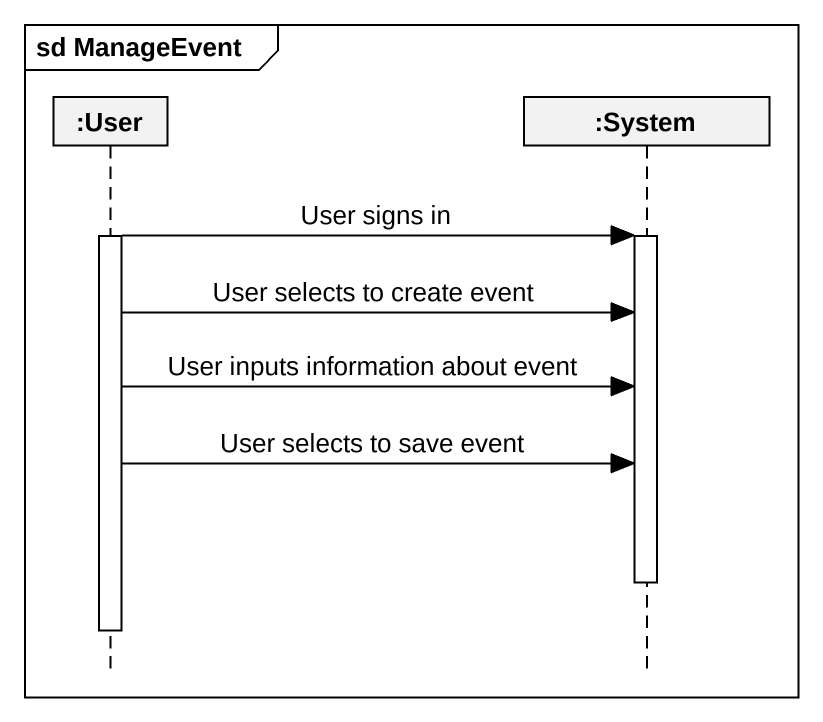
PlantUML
@startuml
mainframe sd ManageEvent
hide footbox
participant ":User" as User
participant ":System" as System

activate User
User -> System : User signs in
activate System
User -> System : User selects to create event
User -> System : User inputs information about event
User -> System : User selects to save event
deactivate System
deactivate User
@enduml
